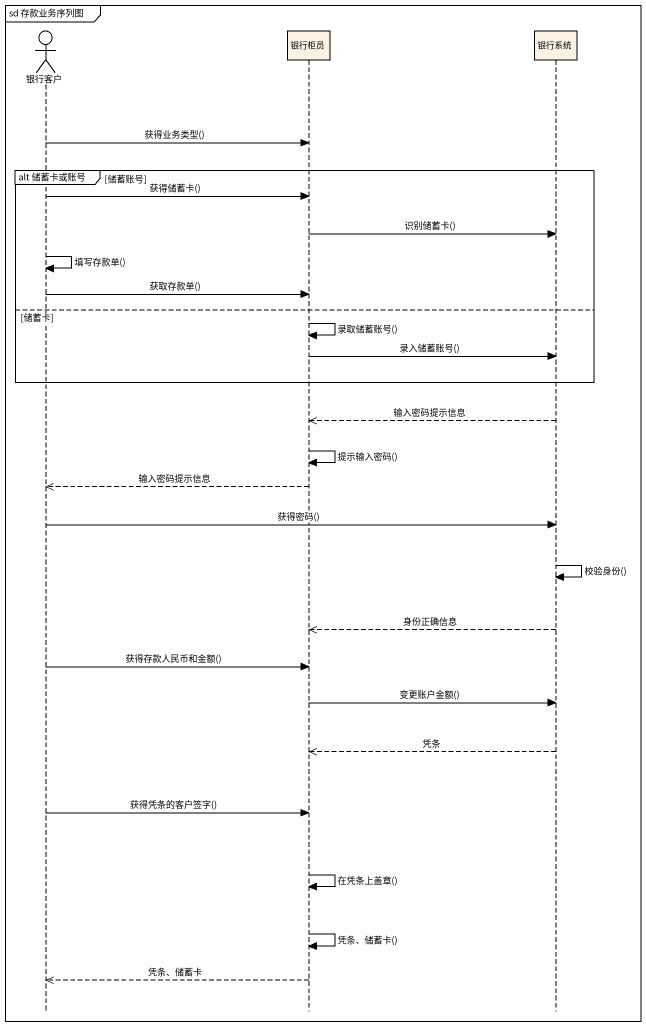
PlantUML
@startuml
mainframe sd 存款业务序列图
hide footbox
actor 银行客户
participant 银行柜员
participant 银行系统

银行客户 -> 银行柜员 : 获得业务类型()
group alt 储蓄卡或账号 [储蓄账号]
  银行客户 -> 银行柜员 : 获得储蓄卡()
  银行柜员 -> 银行系统 : 识别储蓄卡()
  银行客户 -> 银行客户 : 填写存款单()
  银行客户 -> 银行柜员 : 获取存款单()
else 储蓄卡
  银行柜员 -> 银行柜员 : 录取储蓄账号()
  银行柜员 -> 银行系统 : 录入储蓄账号()
end
银行系统 -->> 银行柜员 : 输入密码提示信息
银行柜员 -> 银行柜员 : 提示输入密码()
银行柜员 -->> 银行客户 : 输入密码提示信息
银行客户 -> 银行系统 : 获得密码()
银行系统 -> 银行系统 : 校验身份()
银行系统 -->> 银行柜员 : 身份正确信息
银行客户 -> 银行柜员 : 获得存款人民币和金额()
银行柜员 -> 银行系统 : 变更账户金额()
银行系统 -->> 银行柜员 : 凭条
银行客户 -> 银行柜员 : 获得凭条的客户签字()
银行柜员 -> 银行柜员 : 在凭条上盖章()
银行柜员 -> 银行柜员 : 凭条、储蓄卡()
银行柜员 -->> 银行客户 : 凭条、储蓄卡
@enduml
